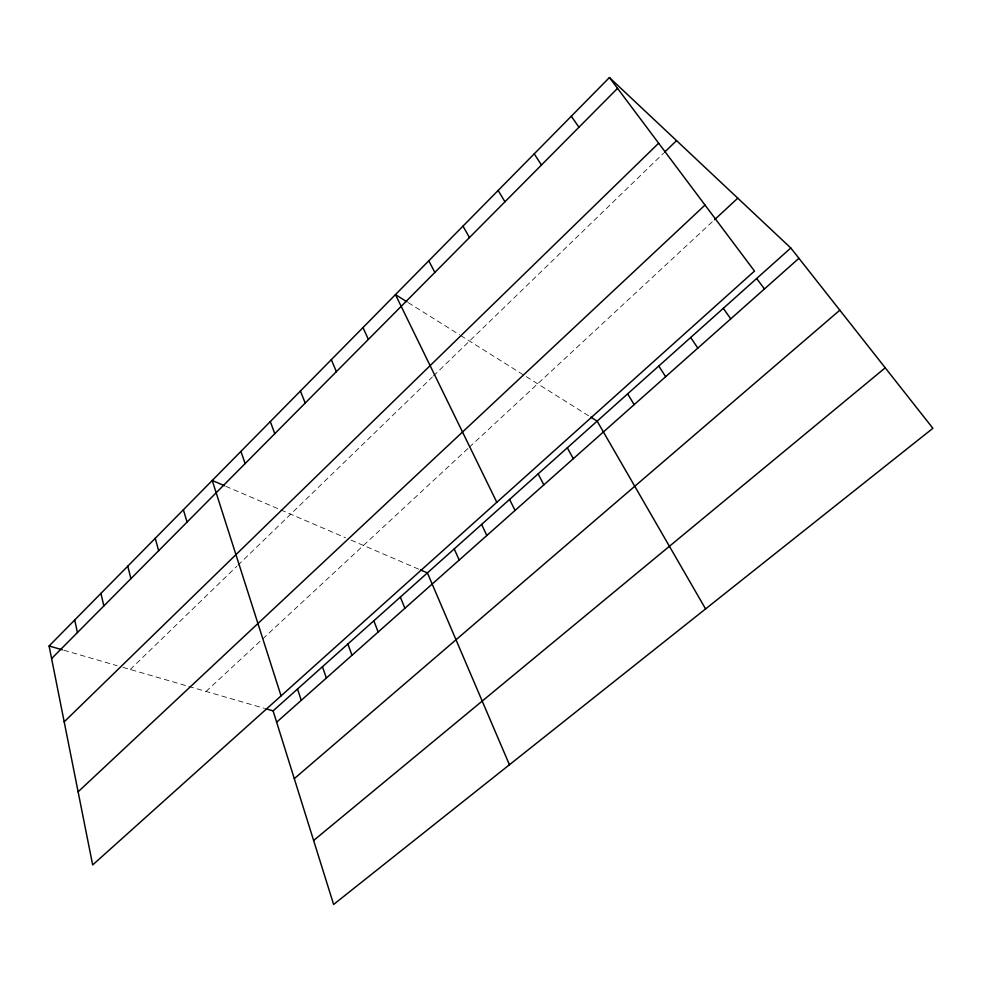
<?xml version="1.0" encoding="UTF-8"?>
<svg xmlns="http://www.w3.org/2000/svg" width="982" height="982" viewBox="0 0 982 982"><rect width="100%" height="100%" fill="white"/><g stroke="black" fill="none" stroke-linecap="round" stroke-linejoin="round"><path stroke-width="0.74" stroke-dasharray="4.91 3.68" d="M130.25 669.478L236.883 566.246M237.939 565.227L432.387 376.978M433.492 375.91L663.562 153.167M206.073 691.438L261.691 639.834M262.771 638.828L468.291 448.185M469.371 447.178L713.448 220.741M63.805 650.231L117.165 665.686M122.983 667.367L187.366 686.025M188.802 686.443L264.428 708.353M225.774 486.299L279.453 509.351M280.864 509.953L345.529 537.743M351.053 540.112L419.142 569.364M408.267 302.652L459.49 334.776M460.742 335.562L589.482 416.319"/><path stroke-width="1.47" d="M609.429 77.553L754.495 271.057L92.664 864.933L49.1 645.972L609.429 77.553L790.792 247.992L932.9 428.299L333.622 904.447L273.094 710.858L265.877 708.771M51.604 658.578L617.531 88.368M64.186 721.831L658.652 143.212M664.642 152.124L676.537 140.622M78.118 791.811L705.027 205.066M714.552 219.722L737.777 198.168M273.094 710.858L790.792 247.992M276.642 722.187L798.931 258.315M294.293 778.64L839.819 310.202M313.626 840.482L885.236 367.82M49.1 645.972L62.332 649.802M224.424 485.709L212.235 480.48L281.061 695.882M420.517 569.953L427.403 572.899L509.437 764.757M406.99 301.842L395.451 294.612L496.806 502.281M590.759 417.129L597.154 421.131L705.579 608.914M756.656 278.52L764.438 288.941M723.292 308.348L730.743 318.868M571.303 116.232L578.975 127.23M690.677 337.501L697.821 348.107M534.22 153.843L541.463 165.025M658.812 366.004L665.636 376.695M627.633 393.868L634.176 404.633M498.132 190.459L504.969 201.789M463.001 226.093L469.457 237.583M567.326 447.792L573.304 458.692M428.79 260.807L434.866 272.419M538.136 473.889L543.856 484.85M509.572 499.433L515.047 510.444M481.61 524.437L486.827 535.497M362.972 327.571L368.373 339.416M454.224 548.926L459.208 560.035M331.315 359.682L336.384 371.65M400.337 597.105L404.879 608.288M300.431 391.008L305.206 403.074M373.835 620.796L378.156 632.015M270.308 421.56L274.788 433.713M347.873 644.008L351.986 655.252M322.44 666.741L326.355 678.022M240.921 451.376L245.119 463.602M297.521 689.033L301.241 700.326M183.389 509.744L187.059 522.105M155.242 538.296L158.654 550.73M127.758 566.172L130.925 578.656M100.925 593.398L103.859 605.931M74.706 619.986L77.431 632.568"/></g></svg>
